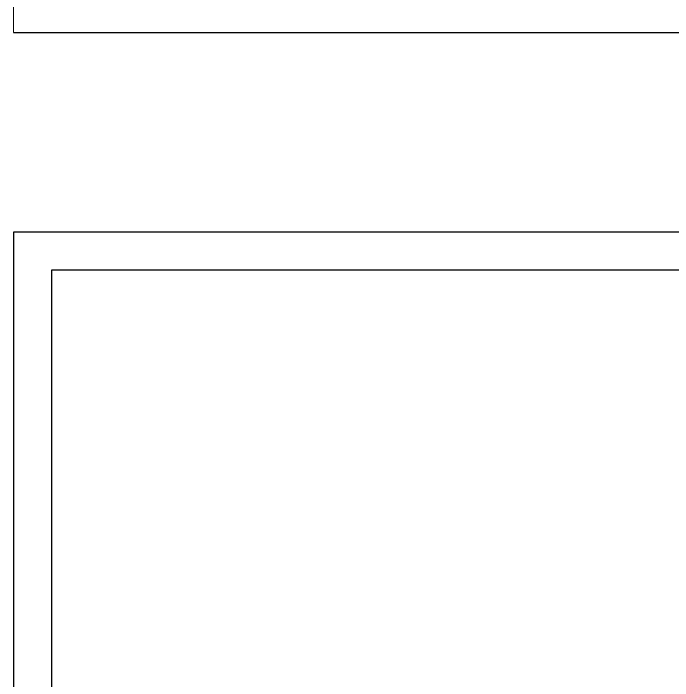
# Model space of a CAD drawing. Header units: feet. Extents: x -21 to 5170, y -254 to 1413.
# Drawn here: x 3621.04 to 3648.73, y 358.31 to 386.35 of the extents above; entities that cross this region are included whole.
import ezdxf

# ---------------------------------------------------------------- set-up
doc = ezdxf.new("R2010")
doc.units = ezdxf.units.FT
doc.header["$MEASUREMENT"] = 0
doc.layers.add('E-ARRY-TABL', color=9, linetype='Continuous')

# ---------------------------------------------------------------- blocks, each defined once
blk = doc.blocks.new('2.2.1_8 Mid Plan View')
at = {"color": 7, "linetype": 'Continuous', "lineweight": 15}
for p, q in [((-0.3006, -3.7368), (-0.3006, 2.6804)), ((0.3011, 2.6804), (0.3011, -3.7368)), ((-0.4154, -3.622), (-0.4154, 2.5656)), ((0.3011, -3.7368), (3.5556, -3.7368))]:
    blk.add_line(p, q, dxfattribs=at)

msp = doc.modelspace()

# ---------------------------------------------------------------- linework, layer by layer
at = {"layer": 'E-ARRY-TABL'}
for p, q in [((3621.03775, 385.5478), (3710.57758, 385.5478)), ((3621.03775, 377.1523), (3621.03775, 331.74151)), ((3710.57758, 377.1523), (3621.03775, 377.1523)), ((3708.97538, 375.55011), (3622.63994, 375.55011)), ((3622.63994, 375.55011), (3622.63994, 333.34371))]:
    msp.add_line(p, q, dxfattribs=at)

# ---------------------------------------------------------------- block references
at = {"layer": 'E-ARRY-TABL', "xscale": -13.95298604562408, "yscale": 13.95298604562408, "zscale": 13.95298604562408, "rotation": 270}
msp.add_blockref('2.2.1_8 Mid Plan View', (3673.17776, 381.3467), dxfattribs=at)

doc.saveas('drawing.dxf')
